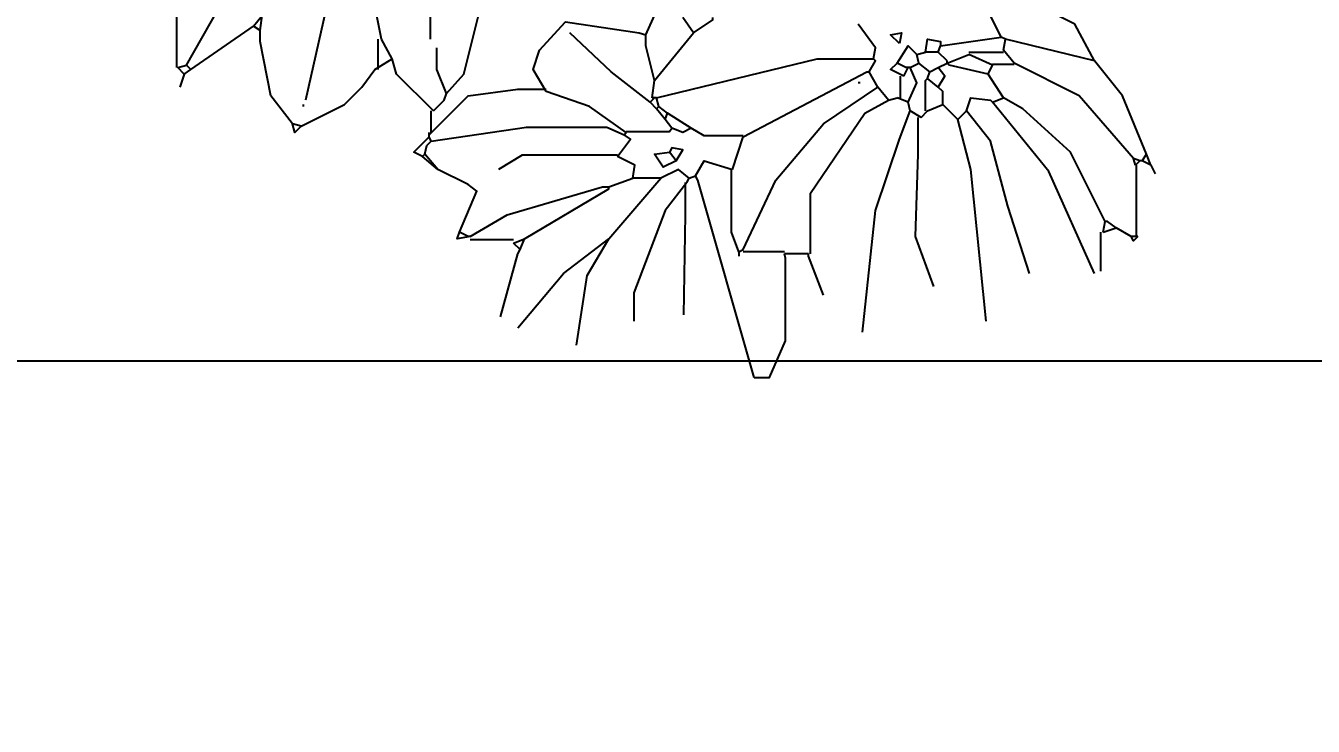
# Model space of a CAD drawing. Header units: millimetres. Extents: x 1217 to 2428, y 234 to 644.
# Drawn here: x 2020.566 to 2021.438, y 376.424 to 376.898 of the extents above; entities that cross this region are included whole.
import ezdxf

# ---------------------------------------------------------------- set-up
doc = ezdxf.new("R2010")
doc.units = ezdxf.units.MM
doc.layers.get('0').update_dxf_attribs({"lineweight": 5})
doc.layers.add('0.1', color=251, linetype='Continuous')
doc.layers.add('0.3', color=6, linetype='Continuous')
doc.styles.add('INTERARQ', font='arial.ttf')
doc.dimstyles.new('ESCALA_1-50', dxfattribs={"dimtxt": 0.15, "dimasz": 0.06, "dimexe": 0.18, "dimexo": 0.0625, "dimgap": 0, "dimtad": 0, "dimtih": 1, "dimtoh": 1, "dimzin": 0, "dimdsep": 46, "dimtxsty": 'INTERARQ', "dimblk": 'DIMTICK', "dimcen": 0, "dimse1": 1, "dimse2": 1, "dimclrd": 256, "dimclre": 1, "dimclrt": 2, "dimadec": 0, "dimazin": 0, "dimtfac": 4.5, "dimtofl": 0, "dimtmove": 2, "dimatfit": 3, "dimldrblk": 'DIMTICK', "dimfxl": 1, "dimtolj": 1, "dimtzin": 0, "dimarcsym": 0})

# ---------------------------------------------------------------- blocks, each defined once
blk = doc.blocks.new('DIMTICK')
at = {"color": 1}
for p, q in [((0, 1), (0, -1)), ((-1, 0), (1, 0))]:
    blk.add_line(p, q, dxfattribs=at)
at = {"color": 3, "const_width": 0.141}
blk.add_lwpolyline([(0.707, 0.707), (-0.707, -0.707)], dxfattribs=at)
blk = doc.blocks.new('*D1634')
at = {"layer": '0.1', "lineweight": -2, "ltscale": 3, "transparency": 16777216}
for p, q in [((2022.33552, 377.31099), (2022.33552, 376.84758)), ((2022.33552, 376.23099), (2022.33552, 376.69441))]:
    blk.add_line(p, q, dxfattribs=at)
at = {"layer": 'Defpoints', "color": 0, "ltscale": 3, "transparency": 16777216}
for p in [(2019.68062, 377.37099, 0), (2022.33552, 377.37099), (2022.37205, 376.17099, 0)]:
    blk.add_point(p, dxfattribs=at)
at = {"layer": '0.1', "lineweight": -2, "ltscale": 3, "transparency": 16777216, "xscale": 0.06, "yscale": 0.06, "zscale": 0.06}
for p, rotation in [((2022.33552, 377.37099), 90), ((2022.33552, 376.17099), 270)]:
    blk.add_blockref('DIMTICK', p, dxfattribs=dict(at, rotation=rotation))
at = {"layer": '0.1', "color": 2, "ltscale": 3, "transparency": 16777216, "insert": (2022.33552, 376.77099), "char_height": 0.15, "attachment_point": 5, "style": 'INTERARQ'}
blk.add_mtext('\\A1;1.20', dxfattribs=at)

msp = doc.modelspace()

# ---------------------------------------------------------------- linework, layer by layer
at = {"layer": '0.1', "color": 3, "linetype": 'Continuous', "elevation": 0}
for points in [[(2020.80704, 376.88866), (2020.79895, 376.92972), (2020.79895, 376.97373), (2020.81583, 377.00159)], [(2020.82169, 377.00012), (2020.84003, 376.91946), (2020.84003, 376.88866)], [(2020.67503, 376.87106), (2020.72489, 376.95906), (2020.76009, 376.99573)], [(2020.7953, 376.99279), (2020.77477, 376.93266), (2020.75571, 376.84759)], [(2020.66845, 376.86959), (2020.66845, 376.91946), (2020.6897, 376.96346), (2020.71317, 376.98693)], [(2020.85102, 376.85199), (2020.86276, 376.86519), (2020.87376, 376.90919), (2020.87376, 376.94733), (2020.87009, 376.95759)], [(2020.98597, 376.89159), (2020.99917, 376.92093), (2021.00503, 376.91653)], [(2020.7205, 376.89746), (2020.72638, 376.90479)], [(2020.72489, 376.89452), (2020.72638, 376.90479)], [(2021.01823, 376.89306), (2021.01091, 376.90333)], [(2021.01823, 376.89306), (2021.03143, 376.90186), (2021.03143, 376.90333)], [(2021.22649, 376.89012), (2021.21917, 376.90479), (2021.22798, 376.90773)], [(2021.28958, 376.87399), (2021.27638, 376.89893), (2021.26462, 376.90479)], [(2020.67798, 376.86813), (2020.7205, 376.89746)], [(2020.72489, 376.89452), (2020.7205, 376.89746)], [(2020.7469, 376.83146), (2020.73224, 376.85053), (2020.72489, 376.88719), (2020.72489, 376.89452)], [(2020.91848, 376.85346), (2020.9097, 376.86813), (2020.91411, 376.88133), (2020.93169, 376.90039), (2020.98157, 376.89306), (2020.98597, 376.89159)], [(2020.98889, 376.84613), (2020.96251, 376.86666), (2020.93462, 376.89306)], [(2020.99184, 376.86079), (2021.01823, 376.89306)], [(2021.13997, 376.87546), (2021.14143, 376.88279), (2021.1297, 376.89893)], [(2021.15757, 376.88573), (2021.15169, 376.89159), (2021.15903, 376.89306), (2021.15757, 376.88573)], [(2020.80483, 376.86813), (2020.80483, 376.88866)], [(2020.81436, 376.87546), (2020.80704, 376.88866)], [(2020.99184, 376.86079), (2020.98597, 376.88426), (2020.98597, 376.89159)], [(2021.1561, 376.87253), (2021.16345, 376.88426), (2021.16931, 376.87839)], [(2021.17516, 376.87986), (2021.17663, 376.88866), (2021.18544, 376.88719), (2021.18544, 376.88426)], [(2021.18395, 376.87986), (2021.18544, 376.88426)], [(2021.18544, 376.88426), (2021.22649, 376.89012)], [(2021.22942, 376.88866), (2021.22649, 376.89012)], [(2021.22798, 376.88133), (2021.22942, 376.88866)], [(2021.28958, 376.87399), (2021.22942, 376.88866)], [(2020.80263, 376.86813), (2020.81436, 376.87546)], [(2020.84224, 376.84026), (2020.81729, 376.86519), (2020.81436, 376.87546)], [(2020.85102, 376.85199), (2020.84442, 376.86813), (2020.84442, 376.88279)], [(2020.99329, 376.84906), (2021.10184, 376.87546), (2021.13997, 376.87546)], [(2021.13704, 376.86666), (2021.14143, 376.87399), (2021.13997, 376.87546)], [(2021.16931, 376.87839), (2021.17516, 376.87986)], [(2021.17077, 376.87253), (2021.16931, 376.87839)], [(2021.18395, 376.87986), (2021.17516, 376.87986)], [(2021.18983, 376.87399), (2021.18395, 376.87986)], [(2021.18983, 376.87253), (2021.2045, 376.87839)], [(2021.2045, 376.87986), (2021.22798, 376.87986)], [(2021.22063, 376.87106), (2021.2045, 376.87839)], [(2021.2353, 376.87253), (2021.22798, 376.88133)], [(2020.66917, 376.86959), (2020.67503, 376.87106)], [(2020.67356, 376.86519), (2020.66917, 376.86959)], [(2020.67356, 376.86519), (2020.67798, 376.86813)], [(2020.67798, 376.86813), (2020.67503, 376.87106)], [(2020.79384, 376.85639), (2020.80263, 376.86813)], [(2021.05196, 376.82266), (2021.13556, 376.86666), (2021.13704, 376.86666)], [(2021.1429, 376.85639), (2021.13704, 376.86666)], [(2021.1605, 376.86373), (2021.15169, 376.86813), (2021.1561, 376.87253)], [(2021.16196, 376.86959), (2021.1561, 376.87253)], [(2021.1605, 376.86373), (2021.16345, 376.86959)], [(2021.16345, 376.86959), (2021.16196, 376.86959)], [(2021.16489, 376.86959), (2021.16345, 376.86959)], [(2021.16345, 376.84613), (2021.16931, 376.85933), (2021.16489, 376.86959)], [(2021.16489, 376.86959), (2021.17077, 376.87253)], [(2021.17809, 376.86666), (2021.17077, 376.87253)], [(2021.17663, 376.86226), (2021.17809, 376.86666)], [(2021.17809, 376.86666), (2021.18395, 376.86959)], [(2021.18395, 376.86959), (2021.18983, 376.87253)], [(2021.18395, 376.85639), (2021.18837, 376.86373), (2021.18395, 376.86959)], [(2021.18983, 376.87253), (2021.18983, 376.87399)], [(2021.2177, 376.86519), (2021.1913, 376.87106), (2021.18983, 376.87253)], [(2021.2177, 376.86519), (2021.22063, 376.87106)], [(2021.22063, 376.87179), (2021.2353, 376.87179)], [(2021.31597, 376.80799), (2021.27931, 376.85053), (2021.2353, 376.87253)], [(2021.32477, 376.81093), (2021.30864, 376.85053), (2021.28958, 376.87399)], [(2020.67356, 376.86519), (2020.67063, 376.85639)], [(2020.99036, 376.84906), (2020.99184, 376.86079)], [(2021.13116, 376.85933), (2021.1297, 376.85933)], [(2021.15829, 376.84906), (2021.15829, 376.86373)], [(2021.17516, 376.84026), (2021.17516, 376.86079), (2021.17663, 376.86226)], [(2021.18395, 376.85639), (2021.17663, 376.86226)], [(2021.22798, 376.84906), (2021.2177, 376.86519)], [(2020.7821, 376.84466), (2020.79384, 376.85639)], [(2020.7821, 376.84466), (2020.79384, 376.85639)], [(2020.83931, 376.82413), (2020.86571, 376.85053), (2020.89942, 376.85492), (2020.91848, 376.85492)], [(2020.84224, 376.84026), (2020.84958, 376.84759), (2020.85102, 376.85199)], [(2020.97276, 376.82559), (2020.94782, 376.84319), (2020.91848, 376.85346)], [(2021.05196, 376.74639), (2021.07395, 376.79333), (2021.10622, 376.83146), (2021.1429, 376.85639)], [(2021.15024, 376.84759), (2021.1429, 376.85639)], [(2021.1869, 376.84466), (2021.1869, 376.85346), (2021.18395, 376.85639)], [(2020.75276, 376.82999), (2020.7821, 376.84466)], [(2020.75423, 376.84319), (2020.75423, 376.84466)], [(2020.98889, 376.84613), (2020.99184, 376.84906)], [(2020.99329, 376.84173), (2020.98889, 376.84613)], [(2020.99184, 376.84906), (2020.99036, 376.84906)], [(2020.99329, 376.84906), (2020.99184, 376.84906)], [(2020.99477, 376.84319), (2020.99329, 376.84906)], [(2020.99329, 376.84173), (2020.99477, 376.84319)], [(2020.99917, 376.83439), (2020.99329, 376.84173)], [(2021.00063, 376.83879), (2020.99477, 376.84319)], [(2021.09743, 376.74346), (2021.09743, 376.78452), (2021.13411, 376.83879), (2021.15024, 376.84759)], [(2021.15024, 376.84759), (2021.1561, 376.84906)], [(2021.16345, 376.84613), (2021.1561, 376.84906)], [(2021.16489, 376.84026), (2021.16345, 376.84613)], [(2021.17663, 376.84026), (2021.1869, 376.84466)], [(2021.19716, 376.83439), (2021.1869, 376.84466)], [(2021.20304, 376.84026), (2021.20597, 376.84906), (2021.21917, 376.84759), (2021.22063, 376.84613)], [(2021.22063, 376.84613), (2021.22798, 376.84906)], [(2021.28958, 376.73026), (2021.25876, 376.79919), (2021.22063, 376.84613)], [(2021.2969, 376.76546), (2021.27345, 376.81239), (2021.24116, 376.84173), (2021.22798, 376.84906)], [(2020.84077, 376.82559), (2020.84077, 376.84026)], [(2020.99917, 376.83439), (2021.00063, 376.83879)], [(2021.00356, 376.82853), (2020.99917, 376.83439)], [(2021.01677, 376.82853), (2021.00063, 376.83879)], [(2021.13263, 376.69066), (2021.14143, 376.77279), (2021.15757, 376.82119), (2021.16489, 376.84026)], [(2021.17223, 376.83586), (2021.16489, 376.84026)], [(2021.18102, 376.72146), (2021.16856, 376.75519), (2021.1704, 376.81093), (2021.1704, 376.83586)], [(2021.17223, 376.83586), (2021.17663, 376.84026)], [(2021.19716, 376.83439), (2021.20304, 376.84026)], [(2021.21622, 376.69799), (2021.20597, 376.80066), (2021.19716, 376.83439)], [(2021.24556, 376.73026), (2021.23091, 376.77573), (2021.21917, 376.81972), (2021.20304, 376.84026)], [(2020.75276, 376.82999), (2020.74837, 376.82559), (2020.7469, 376.83146)], [(2020.75276, 376.82999), (2020.7469, 376.83146)], [(2020.83931, 376.82413), (2020.83931, 376.82559)], [(2020.83931, 376.82266), (2020.83931, 376.82413)], [(2020.84077, 376.81972), (2020.9053, 376.82926), (2020.95958, 376.82926), (2020.9713, 376.82413)], [(2020.9669, 376.80946), (2020.97571, 376.82119), (2020.9713, 376.82413)], [(2020.9713, 376.82413), (2020.97276, 376.82559)], [(2020.97276, 376.82633), (2021.0021, 376.82633), (2021.00356, 376.82853)], [(2021.01677, 376.82853), (2021.01091, 376.82559), (2021.00356, 376.82853)], [(2021.05196, 376.82339), (2021.02556, 376.82339), (2021.01677, 376.82853)], [(2020.83489, 376.80946), (2020.82903, 376.81239), (2020.83931, 376.82266)], [(2020.83638, 376.81093), (2020.83782, 376.81679), (2020.84077, 376.81972)], [(2020.84077, 376.81972), (2020.83931, 376.82266)], [(2021.00649, 376.80653), (2021.01091, 376.81386), (2021.00356, 376.81532), (2021.0021, 376.81239)], [(2021.04462, 376.80066), (2021.05196, 376.82266)], [(2020.83489, 376.80946), (2020.83638, 376.81093)], [(2020.84517, 376.80066), (2020.83489, 376.80946)], [(2020.84517, 376.80066), (2020.83638, 376.81093)], [(2020.9669, 376.81019), (2020.90235, 376.81019), (2020.88622, 376.80066)], [(2020.97716, 376.79479), (2020.97864, 376.80359), (2020.9669, 376.80946)], [(2021.00649, 376.80653), (2020.9977, 376.80213), (2020.99184, 376.81093), (2021.0021, 376.81239)], [(2021.00649, 376.80653), (2021.0021, 376.81239)], [(2021.0197, 376.79626), (2021.02556, 376.80653), (2021.04462, 376.80066)], [(2021.32036, 376.80653), (2021.31597, 376.80799)], [(2021.31743, 376.80359), (2021.31597, 376.80799)], [(2021.31743, 376.80359), (2021.32036, 376.80653)], [(2021.32184, 376.80653), (2021.32036, 376.80653)], [(2021.32184, 376.80653), (2021.32477, 376.81093)], [(2021.3277, 376.80359), (2021.32184, 376.80653)], [(2021.3277, 376.80359), (2021.32477, 376.81093)], [(2020.85983, 376.75813), (2020.87157, 376.78599), (2020.86571, 376.79039), (2020.84517, 376.80066)], [(2021.0153, 376.79479), (2021.00798, 376.80066), (2020.99622, 376.79479)], [(2021.04903, 376.74492), (2021.04389, 376.75813), (2021.04389, 376.80066)], [(2021.31817, 376.75519), (2021.31817, 376.80359)], [(2021.3277, 376.80359), (2021.33063, 376.79773)], [(2020.86716, 376.75519), (2020.8921, 376.76986), (2020.95663, 376.78893), (2020.96102, 376.78893)], [(2020.90384, 376.75373), (2020.96102, 376.78746), (2020.96102, 376.78893)], [(2020.96102, 376.75373), (2020.99622, 376.79479)], [(2020.96102, 376.78893), (2020.97716, 376.79479)], [(2020.99622, 376.79479), (2020.97716, 376.79479)], [(2021.01384, 376.79186), (2020.99917, 376.77279), (2020.9779, 376.71706), (2020.9779, 376.69799)], [(2021.01163, 376.70239), (2021.01274, 376.76986), (2021.01274, 376.79186)], [(2021.01384, 376.79186), (2021.0153, 376.79479)], [(2021.0153, 376.79479), (2021.0197, 376.79626)], [(2021.05931, 376.65986), (2021.02116, 376.79333), (2021.0197, 376.79626)], [(2021.29544, 376.75813), (2021.2969, 376.76546)], [(2021.30423, 376.76106), (2021.29837, 376.76546), (2021.2969, 376.76546)], [(2020.86716, 376.75519), (2020.85837, 376.75373), (2020.85983, 376.75813)], [(2020.86571, 376.75519), (2020.85983, 376.75813)], [(2020.86716, 376.75519), (2020.86571, 376.75519)], [(2020.89649, 376.75079), (2020.90384, 376.75373)], [(2020.89942, 376.69359), (2020.93024, 376.73026), (2020.96102, 376.75373)], [(2020.90091, 376.74639), (2020.90384, 376.75373)], [(2020.93903, 376.68186), (2020.94638, 376.72879), (2020.96102, 376.75373)], [(2021.29395, 376.73173), (2021.29395, 376.75813)], [(2021.29544, 376.75813), (2021.30423, 376.76106)], [(2021.3145, 376.75519), (2021.30423, 376.76106)], [(2021.31889, 376.75519), (2021.31597, 376.75226), (2021.3145, 376.75519)], [(2021.31889, 376.75519), (2021.3145, 376.75519)], [(2020.89649, 376.75299), (2020.86716, 376.75299)], [(2020.8877, 376.70093), (2020.89942, 376.74346), (2020.90091, 376.74639)], [(2020.90091, 376.74639), (2020.89649, 376.75079)], [(2021.04903, 376.74492), (2021.05196, 376.74639)], [(2021.04903, 376.74492), (2021.04903, 376.74199)], [(2021.07983, 376.74492), (2021.05196, 376.74492)], [(2021.05931, 376.65986), (2021.06958, 376.65986), (2021.08056, 376.68479), (2021.08056, 376.74053), (2021.07983, 376.74346)], [(2021.09597, 376.74346), (2021.07983, 376.74346)], [(2021.10622, 376.71559), (2021.09597, 376.74199), (2021.09597, 376.74346)]]:
    msp.add_lwpolyline(points, dxfattribs=at)
at = {"layer": '0.3', "ltscale": 3, "elevation": 0}
msp.add_lwpolyline([(2021.64986, 376.17099), (2021.64986, 376.67099), (2020.44008, 376.67099), (2020.44008, 376.67099)], dxfattribs=at)

# ---------------------------------------------------------------- dimensions: what is measured, and where the dimension line sits
at = {"layer": '0.1', "ltscale": 3}
dim = msp.add_linear_dim(base=(2022.33552, 377.37099, 0), p1=(2022.37205, 376.17099, 0), p2=(2019.68062, 377.37099, 0), angle=90, dimstyle='ESCALA_1-50', dxfattribs=at)
dim.commit()
dim.dimension.update_dxf_attribs({"geometry": '*D1634', "text_midpoint": (2022.33552, 376.77099, 0)})

doc.saveas('drawing.dxf')
